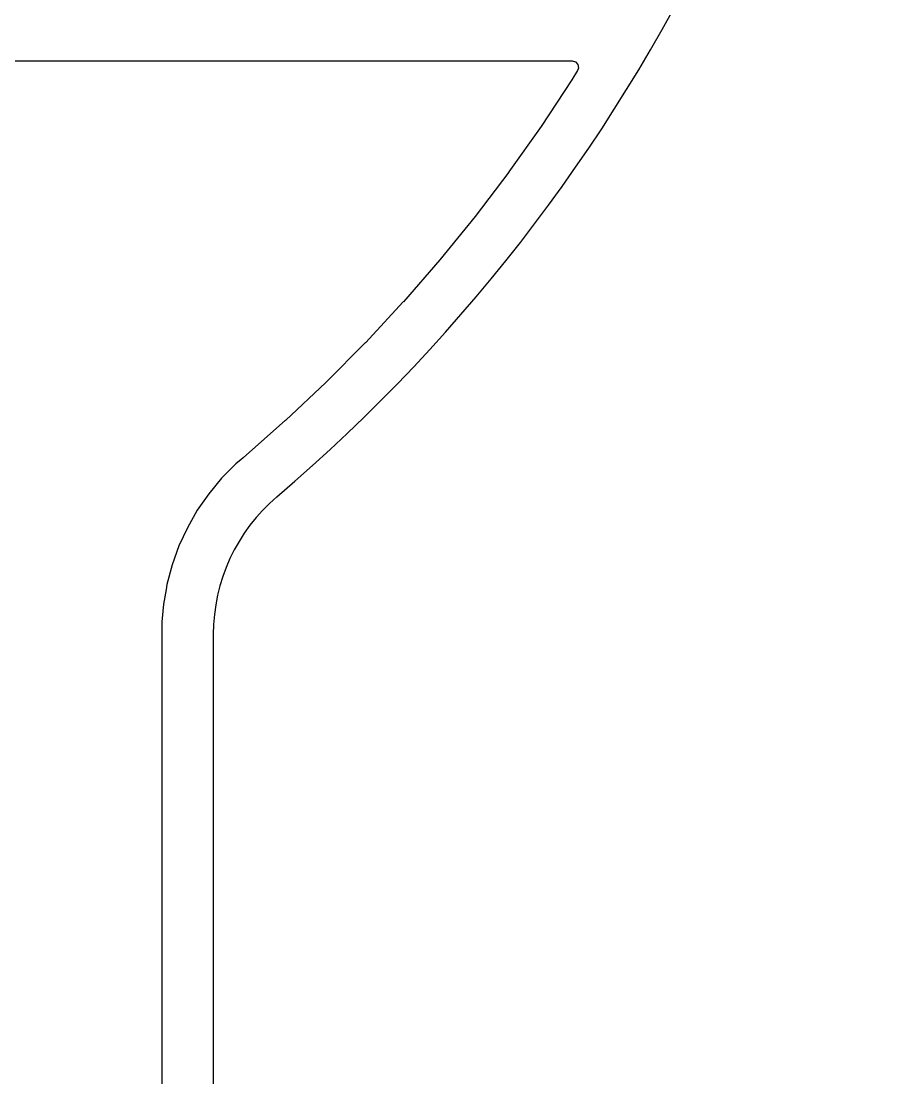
# Model space of a CAD drawing. Extents: x 116 to 183, y -128 to -37.6.
# Drawn here: x 166.2 to 182.95, y -107.86 to -87.37 of the extents above; entities that cross this region are included whole.
import ezdxf

# ---------------------------------------------------------------- set-up
doc = ezdxf.new("R2010")
doc.units = 0
doc.layers.add('BLACK', color=7, linetype='CONTINUOUS')

msp = doc.modelspace()

# ---------------------------------------------------------------- linework, layer by layer
at = {"layer": 'BLACK', "linetype": 'CONTINUOUS'}
for p, q in [((146.196, -88.138), (176.883591, -88.138)), ((176.883591, -88.138), (176.95063, -88.157685)), ((176.95063, -88.157685), (176.996385, -88.210489)), ((177.006329, -88.279647), (176.989339, -88.326756)), ((176.996385, -88.210489), (177.006329, -88.279647)), ((176.878854, -88.507051), (176.285558, -89.407195)), ((176.881068, -88.503567), (176.878854, -88.507051)), ((176.989339, -88.326756), (176.881068, -88.503567)), ((176.283228, -89.410605), (175.660305, -90.290478)), ((176.285558, -89.407195), (176.283228, -89.410605)), ((175.657864, -90.293807), (175.005994, -91.152449)), ((175.660305, -90.290478), (175.657864, -90.293807)), ((175.003443, -91.155696), (174.323334, -91.992174)), ((175.005994, -91.152449), (175.003443, -91.155696)), ((174.320676, -91.995334), (173.613102, -92.808696)), ((174.323334, -91.992174), (174.320676, -91.995334)), ((173.61034, -92.811766), (172.876084, -93.601114)), ((173.613102, -92.808696), (173.61034, -92.811766)), ((172.873222, -93.60409), (172.11308, -94.368567)), ((172.876084, -93.601114), (172.873222, -93.60409)), ((172.11012, -94.371446), (171.324959, -95.110177)), ((172.11308, -94.368567), (172.11012, -94.371446)), ((171.321905, -95.112956), (170.512707, -95.825028)), ((171.324959, -95.110177), (171.321905, -95.112956)), ((170.436674, -95.889776), (170.362556, -95.952875)), ((170.436798, -95.889662), (170.436674, -95.889776)), ((170.459944, -95.869967), (170.436798, -95.889662)), ((170.459947, -95.869964), (170.459944, -95.869967)), ((170.505487, -95.831196), (170.459947, -95.869964)), ((170.511171, -95.826358), (170.505487, -95.831196)), ((170.512707, -95.825028), (170.511171, -95.826358)), ((170.362555, -95.952876), (170.088537, -96.230303)), ((170.362556, -95.952875), (170.362555, -95.952876)), ((170.088537, -96.230303), (169.839531, -96.530388)), ((169.839531, -96.530388), (169.617422, -96.850863)), ((169.617422, -96.850863), (169.423844, -97.189363)), ((169.423844, -97.189363), (169.260273, -97.54331)), ((169.260265, -97.543329), (169.127913, -97.910097)), ((169.260273, -97.54331), (169.260265, -97.543329)), ((169.127907, -97.910113), (169.027764, -98.28696)), ((169.127913, -97.910097), (169.127907, -97.910113)), ((169.027764, -98.28696), (169.010716, -98.384427)), ((169.010716, -98.384427), (168.96058, -98.671065)), ((168.96058, -98.671065), (168.931061, -99.011159)), ((168.926838, -99.149842), (168.926813, -99.150379)), ((168.926813, -99.150379), (168.926813, -109.455836)), ((168.926862, -99.05954), (168.926838, -99.149842)), ((168.931061, -99.011159), (168.926862, -99.05954)), ((169.927313, -99.254504), (169.927313, -110.391357))]:
    msp.add_line(p, q, dxfattribs=at)
at = {"layer": 'BLACK'}
for centre, radius, start, end in [((149.4505, -71.0743), 33.500002, -49.6070463, 0.0000068), ((173.4278, -99.2545), 3.500487, -229.6064835, -179.9999345)]:
    msp.add_arc(centre, radius, start, end, dxfattribs=at)

doc.saveas('drawing.dxf')
